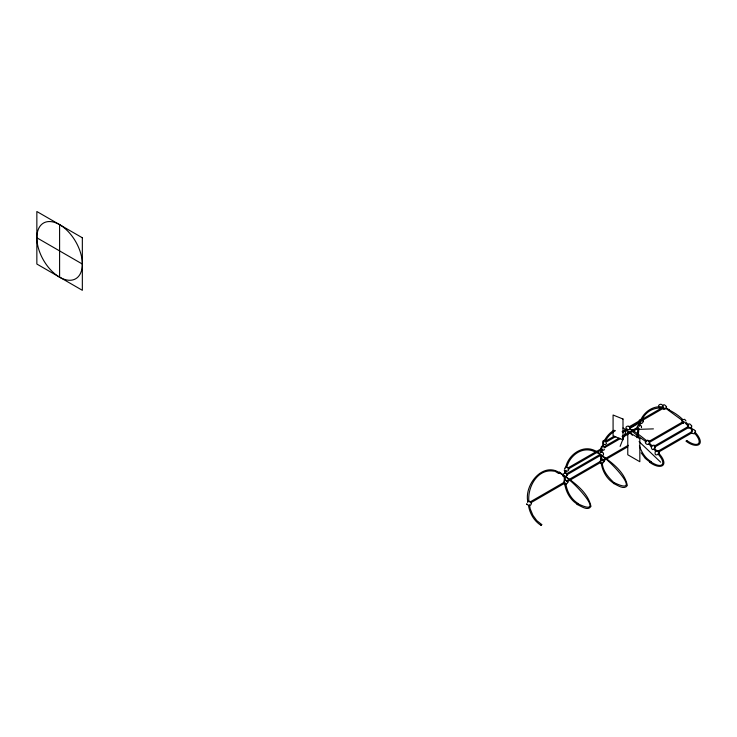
<?xml version="1.0" encoding="UTF-8"?>
<svg xmlns="http://www.w3.org/2000/svg" width="737" height="737" viewBox="0 0 737 737"><rect width="100%" height="100%" fill="white"/><g stroke="black" fill="none" stroke-linecap="round" stroke-linejoin="round"><path stroke-width="1.11" d="M527.83 501.814C524.071 484.808 542.856 461.399 559.715 472.85C559.19 473.992 558.655 472.279 559.595 472.251M528.89 501.722C527.268 487.314 537.384 468.327 553.828 471.146C555.265 470.317 558.83 475.116 559.733 472.601C559.715 471.827 558.655 473.007 559.217 473.246M564.321 476.48C563.704 487.037 568.153 498.802 577.541 504.292C577.679 504.108 577.78 503.822 577.651 503.601C577.209 503.288 576.702 504.163 577.071 504.477C580.719 505.858 587.85 511.515 590.973 506.42C587.702 490.879 571.82 481.058 559.696 472.343M565.288 480.708L565.371 476.517M600.618 459.787L600.71 455.466M601.678 459.695L601.77 455.503M637.035 437.695L637.892 428.096M638.095 437.64L638.924 428.335M596.086 451.339C595.929 452.73 595.128 451.735 596.058 451.284C608.126 460.081 624.303 469.893 627.334 485.545C624.018 490.4 617.155 484.845 613.46 483.463C612.944 481.989 615.045 482.827 613.543 483.49M665.981 408.141C670.044 410.785 675.636 412.711 682.637 419.371M668.413 410.214C667.796 410.03 668.984 408.676 668.938 409.68C658.583 405.497 646.285 409.026 641.558 420.735M528.751 501.326C531.534 500.506 532.446 505.306 529.507 505.518M565.767 477.18C557.089 476.268 569.885 468.492 566.348 476.867M564.524 468.704C566.265 463.942 571.571 470.86 566.569 471.339M567.812 482.413C562.571 490.52 562.718 474.177 567.812 482.413L567.683 481.639M601.742 452.039C605.317 452.555 602.792 458.082 600.065 455.807M604.211 461.399C598.96 469.506 599.107 453.163 604.211 461.399L604.073 460.634M630.107 428.612C630.946 425.258 625.169 425.231 625.916 428.529M641.494 427.663C642.305 423.674 635.543 424.853 637.56 428.289M642.378 419.722C644.543 421.278 642.038 424.632 639.919 423.231M649.629 442.329L649.5 441.564L649.472 443.094M651.591 445.765C659.514 442.513 652.061 455.236 651.176 446.401M656.289 450.694C664.654 451.394 652.908 459.381 655.423 451.256M666.57 407.146C661.319 415.253 661.476 398.901 666.57 407.146L666.441 406.373M687.529 426.926C688.312 418.616 695.903 430.242 688.201 427.856M691.306 432.112C693.277 423.987 699.063 436.783 691.739 433.08M564.385 473.228L565.104 470.123M565.583 468.041C567.812 454.812 583.354 443.674 595.984 451.237M565.445 473.375L566.136 470.353M600.784 452.214L601.263 450.141M601.982 447.037C603.741 440.247 607.85 433.669 614.161 430.242M601.834 452.361L602.304 450.353M602.995 447.331L603.465 445.323M638.371 426.023L638.85 423.95M639.394 426.327L640.702 422.522M620.112 446.373L626.634 429.735L653.415 428.879M567.066 466.337C570.466 454.489 583.815 445.36 595.625 452.232M605.16 441.749C607.095 436.94 611.286 433.08 615.432 430.62M640.61 420.256C644.202 411.642 653.562 405.221 663.097 407.054M606.662 443.195C604.156 447.7 599.973 439.878 605.086 440.311M614.52 483.14C609.149 478.239 602.608 471.293 602.24 462.762M682.066 420.099L682.02 422.412M527.471 502.201L527.968 501.685M645.879 440.846C644.046 442.661 646.865 445.618 648.781 444.006M614.474 482.523L614.243 483.417M604.607 449.625L603.253 450.316L601.871 450.031M682.269 419.841L684.655 419.298L685.944 420.864M559.07 473.025L559.761 472.463L559.079 472.997M596.15 451.459L595.459 452.021L596.141 451.486M668.938 409.431L668.247 409.993L668.929 409.459M646.174 440.597L647.768 440.182L649.279 441.168M629.076 426.834L663.263 407.091M606.238 440.809L614.179 436.23M622.12 431.642L627.086 428.777M629.665 427.727L663.844 407.994M605.832 442.283L615.754 436.553M622.701 432.545L627.666 429.68M629.656 428.529L640.573 422.227M604.147 446.714L619.08 438.091M622.065 436.368L637.993 427.174M568.291 467.755L601.383 448.649M604.736 447.617L620.655 438.423M622.645 437.271L638.574 428.077M567.905 469.22L602.94 448.99M566.744 473.679L600.213 454.361M566.348 475.153L600.802 455.254M529.802 502.127L564.606 482.035M566.596 480.883L628.256 445.286M531.377 502.45L565.187 482.928M567.177 481.786L600.987 462.265M602.977 461.113L627.841 446.76M648.634 441.583L683.844 421.26M649.214 442.486L684.433 422.154M654.115 446.217L688.57 426.327M654.696 447.119L689.15 427.23M657.726 451.357L692.402 431.338M658.307 452.26L691.997 432.812M604.303 446.963L604.727 447.903M602.498 446.125L601.217 446.99L600.959 448.907M600.922 452.085L599.43 453.347L599.596 455.273M541.686 524.551L541.188 525.463L541.769 524.569L536.776 520.608L532.915 515.32L530.207 508.862L529.461 504.781M686.331 441.472C687.667 441.03 686.092 439.796 686.138 441.297C697.174 449.469 706.378 444.669 695.231 432.324M649.942 462.477C651.342 461.952 649.527 460.874 649.785 462.394C661.025 470.501 669.878 465.544 658.786 453.273M647.049 441.095C627.924 425.313 625.888 428.031 646.349 441.887M660.628 408.482L659.302 407.994M641.485 419.298L639.458 419.933L638.942 421.794M683.54 423.407L682.195 422.67M686.893 440.579C697.939 448.345 704.047 443.619 694.337 432.895M650.495 461.583C661.688 469.46 667.538 464.448 657.994 453.974M614.105 482.597C646.653 498.636 604.561 453.384 595.478 452.205M577.707 503.611C610.577 520.073 568.163 474.508 559.088 473.209M631.867 431.191L632.484 430.325M622.995 428.022L624.893 429.118M36.85 237.775A32.17 18.572 60 0 0 70.973 280.226A32.17 18.572 60 0 0 70.973 234.735A32.17 18.572 60 0 0 36.85 237.775L82.341 264.039M668.266 410.177L681.946 420.182M650.835 461.445C645.05 458.009 641.549 452.159 639.394 445.83M650.209 462.311L645.244 458.359L641.162 452.813M613.82 483.315C606.726 478.949 602.341 471.063 601.199 462.947M578.048 503.472C571.212 499.299 566.983 491.699 565.85 483.767M541.032 525.343C533.938 520.976 529.553 513.081 528.411 504.974M626.634 429.735L632.447 435.281M639.09 441.61L660.665 462.182M685.861 422.19L688.782 425.111M685.143 422.974L688.036 425.866M649.472 443.195L652.383 446.125M648.753 443.978L651.646 446.88M690.965 427.303L693.066 429.782M690.21 428.04L692.301 430.509M654.567 448.317L657.376 451.615M653.811 449.054L655.902 451.514M662.692 405.599C661.835 402.992 657.607 404.475 658.62 407.064M695.433 430.961L695.571 431.735M691.601 425.461L691.73 426.235M659.044 451.974L659.173 452.739M655.202 446.475L655.34 447.239M643.079 420.652L643.208 421.417M641.43 426.437L641.558 427.211M630.043 427.386L630.181 428.151M603.465 453.421L603.594 454.185M568.642 468.465L568.771 469.229M567.066 474.425L567.204 475.199M531.285 502.652L531.423 503.426M59.596 224.647L59.596 277.176M526.734 504.007L527.397 504.753L526.734 504.007M564.312 470.16L564.984 470.906L564.312 470.16M577.504 504.099C578.011 505.379 578.6 502.367 577.504 504.099M650.283 462.081C650.845 463.333 651.324 460.385 650.283 462.081M632.549 430.445L631.858 431.007L632.53 430.472M622.995 419.021L613.083 415.014L613.083 435.862L622.995 439.869L622.995 419.021M639.836 438.672L627.777 431.707L627.777 454.775L639.836 461.731L639.836 438.672M82.341 237.775L36.85 211.51L36.85 264.039L82.341 290.304L82.341 237.775"/></g></svg>
